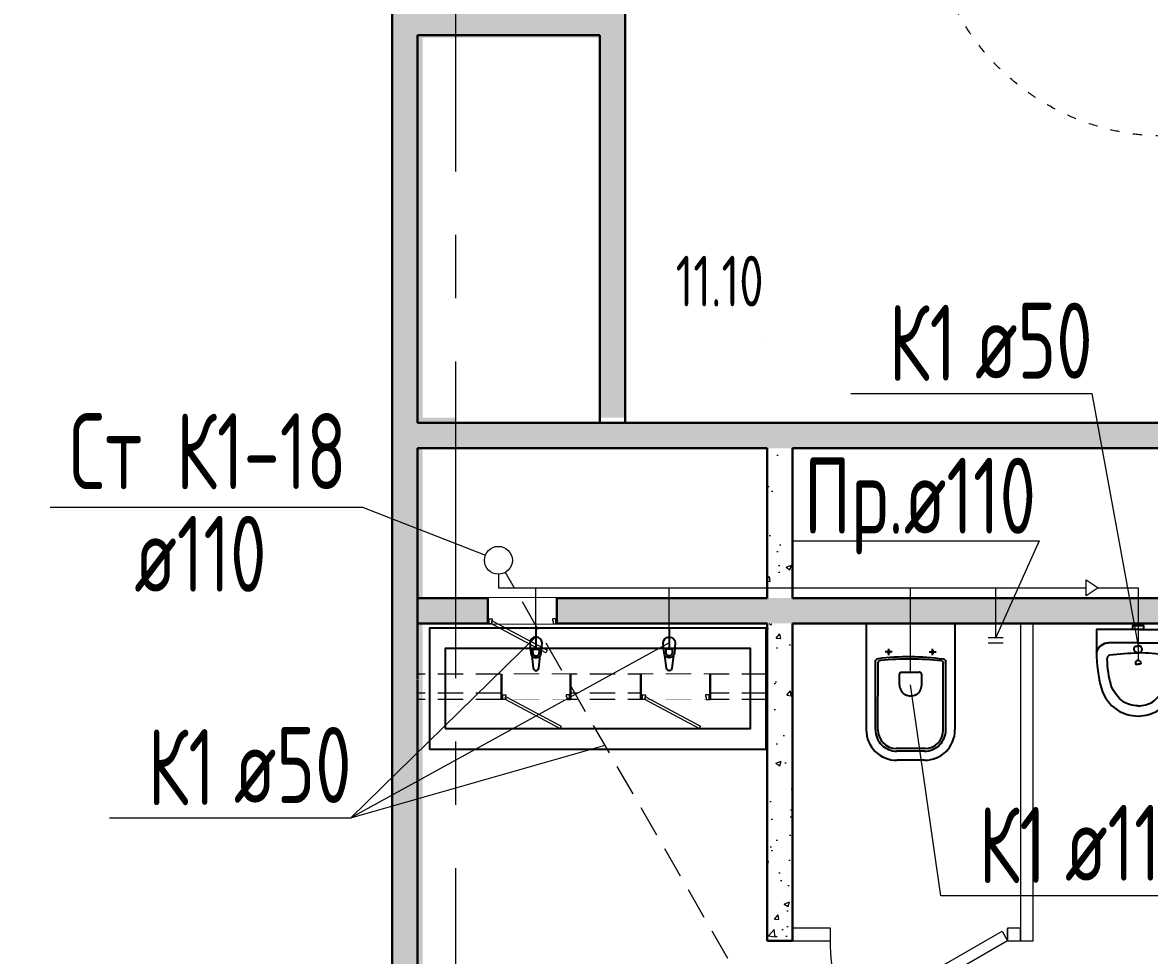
# Model space of a CAD drawing. Header units: millimetres. Extents: x -8689834 to 9420486, y -73560 to 166298.
# Drawn here: x -198944 to -194494, y 120018 to 123701 of the extents above; entities that cross this region are included whole.
import ezdxf
from ezdxf import colors
from ezdxf.entities.mleader import LeaderData, LeaderLine
from ezdxf.enums import TextEntityAlignment as Align
from ezdxf.math import Vec2, Vec3

# ---------------------------------------------------------------- set-up
doc = ezdxf.new("R2010")
doc.units = ezdxf.units.MM
doc.header["$MEASUREMENT"] = 0
for name, pattern in [('01_base$0$DASHED2', [0.375, 0.25, -0.125]), ('ACAD_ISO03W100', [30, 12, -18]), ('ADSK_Штриховая_ш2 п1', [3, 2, -1]), ('CENTER', [2, 1.25, -0.25, 0.25, -0.25])]:
    doc.linetypes.add(name, pattern=pattern)
doc.layers.get('0').update_dxf_attribs({"color": 250, "lineweight": 9})
for name, color, linetype, lineweight in [('АР_Двери', 175, 'Continuous', 18), ('АР_Номер помещения', 1, 'Continuous', 25), ('АР_Оси', 195, 'Continuous', 9), ('АР_Отметки', 250, 'Continuous', 15), ('АР_Перегородки газоблок', 165, 'Continuous', 30), ('АР_Перегородки газоблок_Штрих', 165, 'Continuous', 5), ('АР_Перегородки сантехнические', 216, 'Continuous', 9), ('АР_Помещения_площадь', 19, 'Continuous', 9), ('АР_тонкая линия', 250, 'Continuous', 0), ('ВК_канализация', 32, 'Continuous', 15), ('Задания на лючки', 32, 'Continuous', 15), ('Эвакуация', 7, 'Continuous', 9)]:
    doc.layers.add(name, color=color, linetype=linetype, lineweight=lineweight)
for name, color, linetype in [('АР_Кровля дорожки', 245, 'Continuous'), ('АР_новое окно', 155, 'Continuous'), ('ТХ_сантехника', 253, 'Continuous')]:
    doc.layers.add(name, color=color, linetype=linetype)
doc.styles.add('ISOCPEUR', font='isocpeur.ttf', dxfattribs={"width": 0.7})
doc.styles.get("Standard").update_dxf_attribs({"font": 'isocpeur.ttf', "width": 0.7})
pattern_1 = [(49.99999999999999, (0, 0), (215.178054780226, -18.82564049477853), [22.5, -247.5]), (355, (0, 0), (-41.6254000839, 225.6576401100035), [18, -198]), (100.45144446, (17.9315043, -1.5688032), (173.5526540181336, 206.8319972905888), [19.12205759999999, -210.3426336]), (46.18420000000001, (0, 60), (320.1723992014717, -49.65578423792296), [33.75, -371.25]), (96.63563549, (26.6810235, 55.86200789999999), (280.3985837022685, 292.2355802323651), [28.6831026, -315.5141279999999]), (351.1841639899999, (0, 60), (280.3985835164319, 292.2355800809971), [27, -297.0000003]), (21, (30, 45), (179.0721156355385, -120.7856671996016), [22.5, -247.5]), (326.0000000000001, (30, 45), (72.99459957647451, 217.5450135140559), [18, -198]), (71.45144474, (44.92267620000001, 34.9345278), (252.0667130189913, 96.75934584190615), [19.122057, -210.3426336]), (37.50000000000001, (0, 0), (3.647956595187201, 99.86815614939344), [0, -195.6, 0, -201, 0, -198.75]), (7.499999999999999, (0, 0), (78.92086123264458, 118.3235135647081), [0, -114.6, 0, -191.1, 0, -75.75]), (327.5, (-66.9, 0), (160.1467308517227, -6.766461520313927), [0, -75, 0, -234, 0, -310.5]), (317.5, (-96.9, 0), (174.9558508027159, 30.03149469969532), [0, -97.5, 0, -155.4, 0, -220.5])]

# ---------------------------------------------------------------- blocks, each defined once
blk = doc.blocks.new('*U377')
for points in [[(-55, -80), (-55, 0), (-115, 0), (-115, -40), (-100, -40), (-100, -80), (-55, -80)], [(0, 0), (0, -80), (-55, -80), (-55, 0), (0, 0)], [(-1130, -1.84741111297626e-13), (-1130, -80.00000000000018), (-1075, -80.00000000000018), (-1075, -1.84741111297626e-13), (-1130, -1.84741111297626e-13)], [(-1075, -80.00000000000018), (-1075, -1.84741111297626e-13), (-1015, -1.84741111297626e-13), (-1015, -40.00000000000018), (-1030, -40.00000000000018), (-1030, -80.00000000000018), (-1075, -80.00000000000018)]]:
    blk.add_lwpolyline(points)
blk.add_lwpolyline([(-100, -80), (-99.99999999999984, -1010), (-139.9999999999999, -1010), (-140, -80)], close=True)
at = {"linetype": 'ACAD_ISO03W100', "ltscale": 3}
blk.add_arc((-100, -80), 930.0000000000003, 180, 270, dxfattribs=at)
blk = doc.blocks.new('*U40')
at = {"layer": 'АР_Номер помещения', "color": 7}
blk.add_circle((-561.7643706096603, -1785.781361463347), 400, dxfattribs=at)
at = {"layer": 'АР_Помещения_площадь', "color": 7}
blk.add_line((-582.0692038684215, -4443.546756161373), (-582.0692038684215, -4443.546756161373), dxfattribs=at)
at = {"color": 7, "style": 'ISOCPEUR', "width": 0.7, "flags": 1}
blk.add_attdef('КАТЕГОРИЯ', (-499.1655280450395, -2092.186355050572), '', height=250, dxfattribs=at)
at = {"layer": 'АР_Номер помещения', "color": 7, "style": 'ISOCPEUR', "width": 0.7}
blk.add_attdef('НОМЕР_ПОМЕЩЕНИЯ', text='', height=300, dxfattribs=at).set_placement((-561.7643706125707, -1785.781361463347), align=Align.MIDDLE_CENTER)
at = {"layer": 'АР_Помещения_площадь', "color": 7, "lineweight": 30, "width": 0.7, "flags": 104}
blk.add_attdef('ИМЯ_ПОМЕЩЕНИЯ', text='', height=100, dxfattribs=at).set_placement((157.6277002443094, 1217.141369806137), align=Align.MIDDLE_CENTER)
at = {"layer": 'АР_Помещения_площадь', "color": 7, "style": 'ISOCPEUR', "width": 0.7}
blk.add_attdef('ПЛОЩАДЬ_ПОМЕЩЕНИЯ', text='', height=200, dxfattribs=at).set_placement((-577.1830458952359, -4197.041226194024), align=Align.MIDDLE_RIGHT)
blk = doc.blocks.new('Писуар')
for points in [[(0, 52.94028954673558), (116.4686370022828, 52.94028954673558, 0.3288676504273428), (164.1148975943215, 89.99849222938064, 0.06699893116058607), (144.5155793420272, 233.5217105695046, 0.1722094793049764), (82.36512113403296, 318.0519670632493, 0.1432854428549363), (0, 341.9776548054069, 0.1432854428549363), (-82.36512113403296, 318.0519670632493, 0.1722094793049764), (-144.5155793420272, 233.5217105695046, 0.06699893116058607), (-164.1148975943215, 89.99849222938064)], [(-58.2343185020145, 285.8775635522325, 0.1373961816874208), (-105.8805790944025, 222.3492160912137)], [(58.2343185020145, 285.8775635522325, -0.1373961816874208), (105.8805790944025, 222.3492160912137)], [(-164.1148975943215, 89.99849222938064, 0.3288676504273428), (-116.4686370022828, 52.94028954673558, 7.999999999949305)], [(0, 92.64737713869545, 0.4199956144459171), (-15.88208686397411, 76.76529027472134, 0.1514920714975723), (-10.58805790927727, 66.17723236532765), (0, 66.17723236532765)], [(0, 92.64737713869545, -0.4199956144459171), (15.88208686397411, 76.76529027472134, -0.1514920714975723), (10.58805790927727, 66.17723236532765), (0, 66.17723236532765)]]:
    blk.add_lwpolyline(points, format="xyb")
for points in [[(0, 0), (-164.1148975943215, 0), (-164.1148975943215, 89.99849222938064)], [(0, 0), (164.1148975943215, 0), (164.1148975943215, 89.99849222938064)], [(0, 52.94028954673558), (-116.4686370022828, 52.94028954673558)]]:
    blk.add_lwpolyline(points)
blk.add_lwpolyline([(-21.17611581820529, 0), (21.17611581925303, 0), (21.17611581925303, -15.88208686409052), (-21.17611581820529, -15.88208686409052)], close=True)
for centre, radius, start, end in [((0, 187.055689733359), 114.7039606834222, 90, 120.5102374068071), ((282.2716892509488, 110.1030908932153), 404.0561545671565, 163.8711539522828, 178.9692582618215), ((2.647014477988705, 912.0894989152439), 819.4463970433259, 262.0157644325797, 269.8149201434025)]:
    blk.add_arc(centre, radius, start, end)
at = {"extrusion": (0, 0, -1)}
for centre, radius, start, end in [((0, 187.055689733359), 114.7039606834222, 90, 120.5102374068071), ((282.2716892509488, 110.1030908932153), 404.0561545671565, 163.8711539522828, 178.9692582618215), ((2.647014477988705, 912.0894989152439), 819.4463970433259, 262.0157644325797, 269.8149201434025)]:
    blk.add_arc(centre, radius, start, end, dxfattribs=at)
for points in [[(-10.58805790869519, 132.350723866839), (-10.58805790869519, 137.6447528214194), (-5.29402895399835, 137.6447528214194), (5.820766091346741e-10, 137.6447528214194)], [(10.58805790985934, 132.350723866839), (10.58805790985934, 137.6447528214194), (5.294028955162503, 137.6447528214194), (5.820766091346741e-10, 137.6447528214194)], [(5.820766091346741e-10, 121.7626659574453), (-5.29402895399835, 121.7626659574453), (-10.58805790869519, 127.0566949121421), (-10.58805790869519, 132.350723866839)], [(5.820766091346741e-10, 121.7626659574453), (5.294028955162503, 121.7626659574453), (10.58805790985934, 127.0566949121421), (10.58805790985934, 132.350723866839)], [(164.1148975943215, 89.99849222938064), (158.8208686397411, 68.8223764107097), (137.6447528209537, 52.94028954673558), (116.4686370022828, 52.94028954673558)]]:
    blk.add_open_spline(points, degree=3)
for points, start_tangent, end_tangent in [([(-121.7190838767565, 117.3716032092052), (-111.1746080475859, 100.5865501387743)], (0.01403744405624366, -0.999901470228126), (0.9741290849035146, -0.2259923139070027)), ([(121.7190838767565, 117.3716032092052), (111.1746080475859, 100.5865501387743)], (-0.01403744405624366, -0.999901470228126), (-0.9741290849035146, -0.2259923139070027))]:
    blk.add_spline(points, degree=3, dxfattribs=dict(start_tangent=start_tangent, end_tangent=end_tangent))
blk = doc.blocks.new('смеситель короткий')
for p, q in [((41.95281027909368, 21.00000000011642), (0, 25)), ((24.91040886752307, 13.60000000009313), (39.78100593853742, 13.60000000009313)), ((24.91040886752307, -13.59999999997672), (24.91040886752307, 13.60000000009313)), ((104.4000000003725, 11.10000000009313), (51.46626196149737, 17.72976797923911)), ((0, -25), (41.95281027909368, -21)), ((39.78100593853742, -13.59999999997672), (24.91040886752307, -13.59999999997672)), ((51.46626196149737, -17.72976797923911), (104.4000000003725, -11.09999999997672))]:
    blk.add_line(p, q)
for centre, major_axis, ratio, start_param, end_param in [((0, 0), (-17.67766952966472, 17.67766952966472), 0.9999999999998838, -0.7853981633975065, 2.356194490192287), ((39.78100593853742, 0), (9.616652224137074, 9.616652224137077), 0.9999999999997804, 3.926990816987351, 7.068583470577144), ((40.05289184302092, 0), (-14.90989084578103, 14.90989084578102), 0.9999999999992423, -1.357360455577257, -0.8756248293274875), ((40.05289184302092, 0), (14.90989084570516, 14.90989084570517), 1, 4.498953109162998, 6.496621178401278), ((103.0097633138648, 8.731149137020111e-11), (7.910207267981215, 7.910207267981219), 0.9999999999993545, 4.051588559454646, 6.943985728119452), ((40.05289184302092, 0), (14.90989084573811, 14.90989084573811), 0.9999999999988525, 4.017217482909098, 4.498953109156932)]:
    blk.add_ellipse(centre, major_axis=major_axis, ratio=ratio, start_param=start_param, end_param=end_param)
blk = doc.blocks.new('раковина')
at = {"layer": 'ТХ_сантехника'}
for p, q in [((968010.4086821892, -23753.9982091662), (968100.0335356699, -23753.9982091662)), ((968010.4086821892, -24153.9982091662), (968100.0335356699, -24153.9982091662)), ((968010.4086821892, -24703.9982091662), (968100.0335356699, -24703.9982091662))]:
    blk.add_line(p, q, dxfattribs=at)
for points in [[(968510.4086821892, -25143.9982091662), (968510.4086821892, -23753.9982091662), (968010.4086821892, -23753.9982091662), (968010.4086821892, -25143.9982091662)], [(968425.4086821892, -25078.9982091662), (968425.4086821892, -23818.9982091662), (968095.4086821892, -23818.9982091662), (968095.4086821892, -25078.9982091662)]]:
    blk.add_lwpolyline(points, close=True, dxfattribs=at)
at = {"layer": 'ТХ_сантехника', "ltscale": 100, "xscale": -1, "rotation": 180}
blk.add_blockref('смеситель короткий', (968072.0995176868, -24153.9982091662), dxfattribs=at)
at = {"layer": 'ТХ_сантехника'}
blk.add_blockref('смеситель короткий', (968072.0995176868, -24703.9982091662), dxfattribs=at)
blk = doc.blocks.new('*U10')
for p, q in [((0, 0), (0, 49.99999999999997)), ((700, -3.774758283725532e-15), (700, 49.99999999999996))]:
    blk.add_line(p, q)
blk.add_lwpolyline([(0, 1.4210854715202e-14), (606.2177826491072, -349.9999999999998), (628.092782649107, -312.1113885844306), (21.875, 37.88861141556917)], close=True)
blk.add_arc((0, 0), 699.9999999999998, 330.0000000000085, 7.016709298534877e-15)
blk = doc.blocks.new('унитаз поликлиники')
for p, q in [((0, 175.0000000000002), (0, -175.0000000000002)), ((0, 175), (420, 175)), ((420, 138.7140846226539), (149.5783947814593, 138.7140846226539)), ((112.3925950961525, 73.10633269583923), (112.3925950961525, 100.1998648888257)), ((420, 129), (156.7708916987863, 128.6947987100866)), ((125.6120020395715, 86.65309879256529), (99.54435587919897, 86.65309879256529)), ((493.9712139845033, 57.06385601698344), (493.9712139845033, -57.06385601697843)), ((503.999999999694, 55.00022672359819), (504, -54.99999999976626)), ((540, 55), (540, -55)), ((191.9062512759224, -33.70112225765479), (191.9062512759224, 33.70086718935636)), ((242.4404502270149, 43.73651019929093), (201.8725803082448, 43.73651019929093)), ((242.4404502270149, -43.73676526706549), (201.8725803082448, -43.73676526706549)), ((125.5166089892259, -86.5183978031564), (99.44897864899713, -86.48967862475547)), ((112.3121347758092, -72.95707587784273), (112.282285361212, -100.0505916278053)), ((420, -129), (155.1814843298739, -128.6950537779776)), ((0, -175), (420, -175)), ((420, -139), (147.8638372268865, -138.7268586217251))]:
    blk.add_line(p, q)
for centre, radius, start, end in [((420, 55), 120, 0, 90), ((420.4860874894543, 55.20134403063184), 83.51415522076329, 359.861865640253, 90.33348740461295), ((420, 55), 74, 0, 90), ((242.4404502270149, -0.0001275341201107949), 43.73663773336648, 270, 90), ((420, -55), 120, 270, 0), ((420, -55), 84, 270, 0), ((420.0000000000005, -55.00000000000023), 73.99999999999977, 270, 358.4018165566912)]:
    blk.add_arc(centre, radius, start, end)
at = {"extrusion": (0, 0, -1)}
for centre, major_axis, ratio, start_param, end_param in [((149.5158196882217, 127.3348454206425), (-5.639474792591372, -10.54905920003566), 0.8213730805515044, 1.269211342410273, 2.570669150556824), ((1158.06257319661, -0.0001275341201107949), (-731.0106498963555, -726.449596775183), 0.9937751111245587, 0.6598491803284507, 0.910919136193018), ((984.1422315649793, -0.0001275341201107949), (-23.40018430090171, -941.4133244262395), 0.8972800535149483, 1.42225774313891, 1.677846830341707), ((154.4364780247083, 119.7958318011661), (-5.610534641830925, -7.716306582968154), 0.7980925127033731, 1.232924341648666, 2.686722882739946), ((201.9351554014825, -33.4519114207651), (4.122340877798591, -9.490584745542167), 0.9647969637839732, 0.4292600198093375, 1.943413251271767), ((147.9264123201242, -127.4729975277733), (5.417041441869642, -10.44430136326478), 0.8364427514803542, 0.5611398427268642, 1.877576555759112), ((155.244059423228, -117.4864474327478), (5.303740529548787, -10.40618587121702), 0.8429843284803838, 0.5499024529424461, 1.881899719380306)]:
    blk.add_ellipse(centre, major_axis=major_axis, ratio=ratio, start_param=start_param, end_param=end_param, dxfattribs=at)
at = {"extrusion": (0, 0, -0.9999999999999998)}
blk.add_ellipse((112.3925950961525, 86.7676048639405), major_axis=(3.546847614444126, 3.546847614444128), ratio=0.9999999999995854, start_param=5.504024733397926, end_param=11.78721004057751, dxfattribs=at)
for centre, major_axis, ratio, start_param, end_param in [((201.9351554014825, 33.45165635299054), (4.122340877798588, 9.490584745542174), 0.9647969637839732, 0.4292600198093375, 1.943413251271767), ((112.2970839152217, -86.61833975484478), (3.542937838331404, -3.550753085458856), 0.9999999999995854, 5.504024733397926, 11.78721004057751)]:
    blk.add_ellipse(centre, major_axis=major_axis, ratio=ratio, start_param=start_param, end_param=end_param)
blk = doc.blocks.new('_DotSmall')
at = {"color": 0, "linetype": 'ByBlock', "const_width": 0.5}
blk.add_lwpolyline([(-0.0625, 0, 1), (0.0625, 0, 1)], format="xyb", close=True, dxfattribs=at)
blk = doc.blocks.new('*U1569')
at = {"color": 7}
blk.add_wipeout([(-565.0000000000091, 59.95859344216501), (444.9028247361907, 59.95859344216501), (444.90282473619055, -310.15681698225694), (-565.0000000000094, -310.15681698225694)], dxfattribs=at)
for p, q in [((-530.0000000000093, 60.00000000096298), (-565.0000000000093, 60.00000000096299)), ((-550.0000000000093, 60.00000000096308), (-550.0000000000093, -9.999999999034593)), ((-550.0000000000093, -9.999999999034593), (-550.0000000000093, 60.00000000096308)), ((-510.0000000000093, 60.00000000096298), (-530.0000000000093, 60.00000000096298)), ((-510.0000000000093, 20.00000000096298), (-510.0000000000093, 60.00000000096298)), ((-500.0000000000093, 20.00000000096298), (-510.0000000000093, 20.00000000096298)), ((-500.0000000000093, -9.999999999034692), (-500.0000000000093, 20.00000000096298)), ((379.9028247361909, -9.999999999034632), (379.9028247361909, 20.00000000096304)), ((379.9028247361909, 20.00000000096304), (389.902824736191, 20.00000000096304)), ((389.902824736191, 20.00000000096304), (389.902824736191, 60.00000000096303)), ((389.902824736191, 60.00000000096303), (409.902824736191, 60.00000000096303)), ((409.902824736191, 60.00000000096303), (444.902824736191, 60.00000000096304)), ((429.902824736191, 60.00000000096313), (429.902824736191, -9.999999999034545)), ((429.902824736191, -9.999999999034545), (429.902824736191, 60.00000000096313)), ((-565.0000000000093, -9.999999999034683), (-530.0000000000093, -9.999999999034687)), ((-530.0000000000093, -9.999999999034687), (-500.0000000000093, -9.999999999034692)), ((409.902824736191, -9.999999999034635), (379.9028247361909, -9.999999999034632)), ((444.902824736191, -9.999999999034639), (409.902824736191, -9.999999999034635))]:
    blk.add_line(p, q)
at = {"lineweight": 30}
for p, q in [((-565.0000000000093, 59.95859344216533), (-565.0000000000093, -310.1568169822568)), ((444.902824736191, 59.95859344216537), (444.902824736191, -310.1568169822568))]:
    blk.add_line(p, q, dxfattribs=at)
blk.add_lwpolyline([(388.8226024798294, 60.24635655710596), (370.0190755727128, 24.94157818571139), (-424.338437783679, 448.0209335958394), (-405.5349108765625, 483.3257119672342)], close=True)
blk = doc.blocks.new('*U1570')
at = {"color": 7}
blk.add_wipeout([(-565.0000000000091, 59.95859344216501), (444.9028247361907, 59.95859344216501), (444.90282473619055, -310.11822697189973), (-565.0000000000094, -310.11822697189973)], dxfattribs=at)
for p, q in [((-530.0000000000093, 60.00000000096298), (-565.0000000000093, 60.00000000096299)), ((-550.0000000000093, 60.00000000096308), (-550.0000000000093, -9.999999999034593)), ((-550.0000000000093, -9.999999999034593), (-550.0000000000093, 60.00000000096308)), ((-510.0000000000093, 60.00000000096298), (-530.0000000000093, 60.00000000096298)), ((-510.0000000000093, 20.00000000096298), (-510.0000000000093, 60.00000000096298)), ((-500.0000000000093, 20.00000000096298), (-510.0000000000093, 20.00000000096298)), ((-500.0000000000093, -9.999999999034692), (-500.0000000000093, 20.00000000096298)), ((379.9028247361909, -9.999999999034632), (379.9028247361909, 20.00000000096304)), ((379.9028247361909, 20.00000000096304), (389.902824736191, 20.00000000096304)), ((389.902824736191, 20.00000000096304), (389.902824736191, 60.00000000096303)), ((389.902824736191, 60.00000000096303), (409.902824736191, 60.00000000096303)), ((409.902824736191, 60.00000000096303), (444.902824736191, 60.00000000096304)), ((429.902824736191, 60.00000000096313), (429.902824736191, -9.999999999034545)), ((429.902824736191, -9.999999999034545), (429.902824736191, 60.00000000096313)), ((-565.0000000000093, -9.999999999034683), (-530.0000000000093, -9.999999999034687)), ((-530.0000000000093, -9.999999999034687), (-500.0000000000093, -9.999999999034692)), ((409.902824736191, -9.999999999034635), (379.9028247361909, -9.999999999034632)), ((444.902824736191, -9.999999999034639), (409.902824736191, -9.999999999034635))]:
    blk.add_line(p, q)
at = {"lineweight": 30}
for p, q in [((-565.0000000000093, 59.95859344216533), (-565.0000000000093, -310.1182269718997)), ((444.902824736191, 59.95859344216537), (444.902824736191, -310.1182269718997))]:
    blk.add_line(p, q, dxfattribs=at)
blk.add_lwpolyline([(388.8226024798294, 60.24635655710596), (370.0190755727128, 24.94157818571139), (-424.338437783679, 448.0209335958394), (-405.5349108765625, 483.3257119672342)], close=True)
blk = doc.blocks.new('*U1571')
at = {"color": 7}
blk.add_wipeout([(-565.0000000000091, 59.95859344216501), (444.9028247361907, 59.95859344216501), (444.90282473619055, -313.72085393468024), (-565.0000000000094, -313.72085393468046)], dxfattribs=at)
for p, q in [((-530.0000000000093, 60.00000000096298), (-565.0000000000093, 60.00000000096299)), ((-550.0000000000093, 60.00000000096308), (-550.0000000000093, -9.999999999034593)), ((-550.0000000000093, -9.999999999034593), (-550.0000000000093, 60.00000000096308)), ((-510.0000000000093, 60.00000000096298), (-530.0000000000093, 60.00000000096298)), ((-510.0000000000093, 20.00000000096298), (-510.0000000000093, 60.00000000096298)), ((-500.0000000000093, 20.00000000096298), (-510.0000000000093, 20.00000000096298)), ((-500.0000000000093, -9.999999999034692), (-500.0000000000093, 20.00000000096298)), ((379.9028247361909, -9.999999999034632), (379.9028247361909, 20.00000000096304)), ((379.9028247361909, 20.00000000096304), (389.902824736191, 20.00000000096304)), ((389.902824736191, 20.00000000096304), (389.902824736191, 60.00000000096303)), ((389.902824736191, 60.00000000096303), (409.902824736191, 60.00000000096303)), ((409.902824736191, 60.00000000096303), (444.902824736191, 60.00000000096304)), ((429.902824736191, 60.00000000096313), (429.902824736191, -9.999999999034545)), ((429.902824736191, -9.999999999034545), (429.902824736191, 60.00000000096313)), ((-565.0000000000093, -9.999999999034683), (-530.0000000000093, -9.999999999034687)), ((-530.0000000000093, -9.999999999034687), (-500.0000000000093, -9.999999999034692)), ((409.902824736191, -9.999999999034635), (379.9028247361909, -9.999999999034632)), ((444.902824736191, -9.999999999034639), (409.902824736191, -9.999999999034635))]:
    blk.add_line(p, q)
at = {"lineweight": 30}
for p, q in [((-565.0000000000093, 59.95859344216533), (-565.0000000000093, -313.7208539346802)), ((444.902824736191, 59.95859344216537), (444.902824736191, -313.7208539346802))]:
    blk.add_line(p, q, dxfattribs=at)
blk.add_lwpolyline([(388.8226024798294, 60.24635655710596), (370.0190755727128, 24.94157818571139), (-424.338437783679, 448.0209335958394), (-405.5349108765625, 483.3257119672342)], close=True)
blk = doc.blocks.new('Подложка')
at = {"layer": 'АР_Перегородки газоблок_Штрих', "ltscale": 100}
h = blk.add_hatch(dxfattribs=at)
h.set_pattern_fill('AR-CONC', scale=30)
h.set_pattern_definition(pattern_1)
edge = h.paths.add_edge_path()
edge.add_line((-197233.9151109831, 124528.397099864), (-197383.9151109829, 124528.397099864))
edge.add_line((-197383.9151109829, 124528.397099864), (-197383.9151109829, 124600.6824583526))
edge.add_line((-197383.9151109829, 124600.6824583526), (-197483.9151109828, 124600.6824583526))
edge.add_line((-197483.9151109828, 124600.6824583526), (-197483.9151109829, 121099.140863475))
edge.add_arc((-197538.8089604042, 121433.3276700606), 338.6652571495718, 279.3281592215841, 301.0924837210928)
edge.add_line((-197363.9151109828, 121143.316811928), (-197363.9151109829, 122020.3170660118))
edge.add_line((-197363.9151109829, 122020.3170660118), (-197363.9151109829, 122020.3174086252))
edge.add_line((-197363.9151109829, 122020.3174086252), (-197233.9151109831, 122020.3173552842))
edge.add_line((-197233.9151109831, 122020.3173552842), (-197233.9151109831, 122140.3170660118))
edge.add_line((-197233.9151109831, 122140.3170660118), (-197364.1489062715, 122140.3170660118))
edge.add_line((-197364.1489062715, 122140.3170660118), (-197364.1151109829, 122140.7057118303))
edge.add_line((-197364.1151109829, 122140.7057118303), (-197364.1151109829, 123640.7057118304))
edge.add_line((-197364.1151109829, 123640.7057118304), (-197233.9151109831, 123640.7057118304))
edge.add_line((-197233.9151109831, 123640.7057118304), (-197233.9151109831, 123750.7057118303))
edge.add_line((-197233.9151109831, 123750.7057118303), (-197383.9151109829, 123750.7057118303))
edge.add_line((-197383.9151109829, 123750.7057118303), (-197383.9151109829, 124428.397099864))
edge.add_line((-197383.9151109829, 124428.397099864), (-197233.9151109831, 124428.397099864))
edge.add_line((-197233.9151109831, 124428.397099864), (-197233.9151109831, 124528.397099864))
h.paths.add_polyline_path([(-196563.9077933564, 124600.6824583526), (-196663.9077933568, 124600.6824583526), (-196663.9076542278, 124528.397099864), (-197233.9151109831, 124528.397099864), (-197233.9151109831, 124428.397099864), (-196663.9073349132, 124428.397099864), (-196663.9055582165, 123750.7057118303), (-197233.9151109831, 123750.7057118303), (-197233.9151109831, 123640.7057118304), (-196764.1151109829, 123640.7057118304), (-196663.9052389019, 123640.7057118303), (-196663.9012464369, 122140.3177058237), (-196563.9012464373, 122140.3179719192)])
h.paths.add_polyline_path([(-196563.9151109826, 127350.6824583525), (-196663.9151109829, 127350.6824583525), (-196663.9077933568, 124600.6824583526), (-196563.9077933564, 124600.6824583526)])
h.paths.add_polyline_path([(-197383.915110983, 127350.6824583525), (-197483.9151109828, 127350.6824583525), (-197483.9151109828, 124600.6824583526), (-197383.9151109829, 124600.6824583526)])
h = blk.add_hatch(dxfattribs=at)
h.set_pattern_fill('AR-CONC', scale=30)
h.set_pattern_definition(pattern_1)
h.paths.add_polyline_path([(-190393.9237537337, 123152.3887809765), (-190513.9237090724, 123152.3871990746), (-190513.909971974, 122120.3170660118), (-197362.4473793036, 122120.3170660118), (-197362.4473793036, 122020.3137697774), (-190513.9083899917, 122020.3109104098), (-190513.9007866661, 121428.4839001444), (-197383.9150784133, 121428.4839001442), (-197383.9151435524, 121328.495369308), (-190513.8992702804, 121328.5069742351), (-190513.8991925884, 121322.6134058199), (-190513.8977952643, 121322.6134058199), (-190513.8977952643, 120884.3032050406), (-190513.8607231591, 118520.6593772406), (-190613.1786350766, 118520.6559817169), (-190613.1765908063, 118400.6559817344), (-188433.9151109827, 118400.6824583525), (-188433.917155253, 118520.6824583351), (-190393.862255816, 118520.6609590893)])
edge = h.paths.add_edge_path()
edge.add_line((-197363.9151109828, 121105.7429913883), (-197363.9151109828, 121143.3168119281))
edge.add_arc((-197538.8089604042, 121433.3276700606), 338.6652571495604, 279.3281592215792, 301.0924837210941, ccw=False)
edge.add_line((-197483.9151109829, 121099.140863475), (-197483.9151109829, 118520.6640052367))
edge.add_line((-197483.9151109829, 118520.6640052367), (-197633.8824654617, 118520.6515843898))
edge.add_line((-197633.8824654617, 118520.6515843898), (-197633.8725572111, 118400.6499500117))
edge.add_line((-197633.8725572111, 118400.6499500117), (-197264.9514221446, 118400.6498717905))
edge.add_line((-197264.9514221446, 118400.6498717905), (-197264.9617230687, 118520.6451104181))
edge.add_line((-197264.9617230687, 118520.6451104181), (-197363.9151109828, 118520.6738749546))
edge.add_line((-197363.9151109828, 118520.6738749546), (-197363.9151109828, 121105.7429913883))
h.paths.add_polyline_path([(-187933.9151109828, 123270.6824583525), (-187993.9151109828, 123270.8154791156), (-188033.9135905866, 123270.8154791155), (-188033.9151109828, 121714.3203533522), (-188033.9151109837, 118400.6824583525), (-187933.9151109823, 118400.6824583525), (-187933.9151109835, 121948.4739019158)])
h = blk.add_hatch(dxfattribs=at)
h.set_pattern_fill('AR-CONC', scale=30)
h.set_pattern_definition(pattern_1)
h.paths.add_polyline_path([(-195903.9197947496, 122020.3170660118), (-196003.9197947496, 122020.3170660118), (-196003.9197947496, 121448.4774984429), (-195903.9197947496, 121448.4774984429)])
h = blk.add_hatch(dxfattribs=at)
h.set_pattern_fill('AR-CONC', scale=30)
h.set_pattern_definition(pattern_1)
h.paths.add_polyline_path([(-195903.9209616664, 121328.512241069), (-196003.9199210385, 121328.4810429949), (-196003.9199210385, 120076.1582556841), (-196003.9197803486, 120076.1463075668), (-196003.9211039341, 121028.2132234035), (-196007.7870239425, 121028.2132183372), (-196007.7870239425, 120832.1696072548), (-196003.9199210385, 120076.1738116225), (-196003.9199210385, 121028.213223405), (-196003.9211039341, 121028.2132234035), (-196003.9197803486, 120076.1463075668), (-195903.9209616664, 120076.1463075668)])
at = {"layer": 'АР_Оси', "color": 7, "linetype": 'CENTER', "ltscale": 1000}
blk.add_line((-197233.9151109831, 134363.1513644527), (-197233.9151109831, 78630.80280076223), dxfattribs=at)
at = {"layer": 'АР_Перегородки газоблок', "color": 7, "ltscale": 100}
blk.add_line((-196003.9199210385, 122020.3170660118), (-197383.9151109829, 122020.3170660118), dxfattribs=at)
for points in [[(-197483.9151109829, 118520.6639668389), (-197483.9151109828, 127350.6824583525)], [(-196563.9012464374, 122120.3180118335), (-196563.9151109833, 127350.682724448)], [(-197383.9151109829, 123650.7057118303), (-197383.9151109829, 122120.3170660118)], [(-196663.9052389019, 123650.7057118303), (-197383.9151109829, 123650.7057118303)], [(-196663.901246437, 122120.3177457381), (-196663.9052389019, 123650.7057118303)], [(-197383.9151109829, 122120.3170660118), (-190513.909971974, 122120.3170660118), (-190513.9237090724, 123152.3871990746)], [(-197383.9151109829, 122120.3170660118), (-197024.3457267503, 122120.3170660118)], [(-196904.3457267503, 122120.3170660118), (-194433.9151110004, 122120.3236397164)], [(-196003.9197947496, 122020.3168505981), (-197383.9151109829, 122020.3174086252), (-197383.9151109828, 121428.4816211333), (-196003.9197947496, 121428.4774984429)], [(-197383.9151109828, 121108.7880073821), (-197383.9151109829, 122020.3170660118)], [(-196003.9197947496, 121428.4774984429), (-196003.9197947496, 122020.3168505981)], [(-192183.9276224286, 122020.3170660118), (-195903.9197947496, 122020.315474541)], [(-195903.9197947496, 122020.315474541), (-195903.9197947496, 121428.4774984429)], [(-195903.9197947496, 121428.4774984429), (-192912.4936630953, 121428.4872440414)], [(-196003.9215213734, 121328.4810429926), (-197383.9151109828, 121328.4790899143)], [(-196003.9197803486, 120076.1463075668), (-196003.9215213734, 121328.4810429926)], [(-196003.9199210385, 121328.512241069), (-196003.9199210385, 120076.1582556841)], [(-192183.9276224286, 121328.512241069), (-195903.9209616664, 121328.512241069)], [(-195903.9209616664, 121328.477498438), (-195903.9209616664, 120076.1463075668)], [(-197383.9151109828, 121105.7429913883), (-197383.9151109828, 118520.6738749546)], [(-195903.9197803486, 120076.1463075668), (-196003.9197803486, 120076.1463075668)]]:
    blk.add_lwpolyline(points, dxfattribs=at)
at = {"layer": 'АР_Перегородки сантехнические', "color": 7, "lineweight": 0}
for points in [[(-194953.9395008719, 121328.4741801213), (-195003.9395008673, 121328.4734965248), (-195003.9202779002, 120076.1258905516), (-194953.9202779048, 120076.126574148)], [(-195903.9201221468, 120126.1140459802), (-195903.9194385504, 120076.1140459849), (-195754.3941505262, 120076.1268109891), (-195754.3948341227, 120126.1268109844)], [(-195054.3948341226, 120126.1243064051), (-195054.3941505263, 120076.1243064097), (-195003.920278053, 120076.1370714139), (-195003.9209616495, 120126.1370714093)]]:
    blk.add_lwpolyline(points, close=True, dxfattribs=at)
at = {"layer": 'АР_тонкая линия', "color": 7, "linetype": 'ADSK_Штриховая_ш2 п1', "ltscale": 50}
for points in [[(-196003.9212429565, 121128.2132233939), (-197383.9176896284, 121128.2114411343)], [(-196003.9214433019, 121028.213223403), (-197383.918934027, 121028.211441142)], [(-196003.9214780575, 121053.2132234007), (-197383.9186294148, 121053.2114411401)]]:
    blk.add_lwpolyline(points, dxfattribs=at)
at = {"layer": 'Эвакуация', "color": 7, "lineweight": 18}
for p, q in [((-196765.715110983, 123650.3057118304), (-196764.1151109829, 123650.7057118304)), ((-197384.1151109829, 122120.7057118303), (-197383.9151109829, 122123.0057118304))]:
    blk.add_line(p, q, dxfattribs=at)
at = {"layer": 'АР_Двери', "color": 7, "xscale": -1, "rotation": 270}
blk.add_blockref('*U377', (-194353.9151109829, 124282.388780916), dxfattribs=at)
at = {"layer": 'АР_Двери', "color": 7, "lineweight": 30, "xscale": -1}
blk.add_blockref('*U10', (-195054.3944923244, 120076.1260669514), dxfattribs=at)
at = {"layer": 'АР_новое окно', "color": 7}
ref = blk.add_blockref('*U40', (-195440.9307961316, 126877.0467561614), dxfattribs=at)
ref.add_attrib('НОМЕР_ПОМЕЩЕНИЯ', '155', dxfattribs={"layer": 'АР_Номер помещения', "color": 7, "height": 300, "style": 'ISOCPEUR', "width": 0.7}).set_placement((-196002.6951667442, 125091.265394698), align=Align.MIDDLE_CENTER)
ref.add_attrib('ПЛОЩАДЬ_ПОМЕЩЕНИЯ', '11.10', dxfattribs={"layer": 'АР_Помещения_площадь', "color": 7, "height": 200, "style": 'ISOCPEUR', "width": 0.7}).set_placement((-196018.1138420267, 122680.0055299674), align=Align.MIDDLE_RIGHT)
at = {"layer": 'ТХ_сантехника', "color": 7, "xscale": 0.9566550043806278, "yscale": 0.9566550043806278, "zscale": 0.9566550043806278, "rotation": 270}
blk.add_blockref('раковина', (-173283.405763095, 1047362.498867798), dxfattribs=at)
at = {"layer": 'ТХ_сантехника', "color": 7, "rotation": 270.0015666875582}
blk.add_blockref('унитаз поликлиники', (-195437.4438580491, 121328.5016887818), dxfattribs=at)
at = {"layer": 'ТХ_сантехника', "color": 7, "ltscale": 100, "rotation": 180.0015666875582}
blk.add_blockref('Писуар', (-194539.4315143857, 121305.1833598266), dxfattribs=at)
at = {"layer": 'АР_Отметки', "color": 7}
ml = blk.add_multileader_mtext('Standard', dxfattribs=at)
ml.set_content('-0,180', color=7, style='ISOCPEUR')
ml.set_leader_properties(color=256, linetype='Continuous', lineweight=-1)
ml.set_arrow_properties(name='DOTSMALL')
ml.build(insert=Vec2(0, 0))
ml.multileader.update_dxf_attribs({"has_text_frame": 1, "text_left_attachment_type": 4, "text_right_attachment_type": 4, "dogleg_length": 100, "arrow_head_size": 180})
ctx = ml.context
ctx.base_point, ctx.char_height, ctx.arrow_head_size, ctx.landing_gap_size, ctx.plane_origin = Vec3(-195902.0642932919, 128915.241882303), 250, 180, 50, Vec3(-198063.2766633604, 127966.4929527332)
ctx.left_attachment, ctx.right_attachment = 4, 4
notes = []
notes.append((ctx, [(0, (0, 0, 0), (0, 0), (1, 0), 1, [])]))
ctx.mtext.insert, ctx.mtext.width, ctx.mtext.line_spacing_style, ctx.mtext.flow_direction = Vec3(-195852.0642932919, 129248.5752156363), 852.6970314602484, 2, 5
ml = blk.add_multileader_mtext('Standard', dxfattribs=at)
ml.set_content('-0,180', color=7, style='ISOCPEUR')
ml.set_leader_properties(color=256, linetype='Continuous', lineweight=-1)
ml.set_arrow_properties(name='DOTSMALL')
ml.build(insert=Vec2(0, 0))
ml.multileader.update_dxf_attribs({"has_text_frame": 1, "text_left_attachment_type": 4, "text_right_attachment_type": 4, "dogleg_length": 100, "arrow_head_size": 180})
ctx = ml.context
ctx.base_point, ctx.char_height, ctx.arrow_head_size, ctx.landing_gap_size, ctx.plane_origin = Vec3(-204920.7289735465, 122356.4684258734), 250, 180, 50, Vec3(-207081.9413436151, 121407.7194963036)
ctx.left_attachment, ctx.right_attachment = 4, 4
notes.append((ctx, [(0, (0, 0, 0), (0, 0), (1, 0), 1, [])]))
ctx.mtext.insert, ctx.mtext.width, ctx.mtext.line_spacing_style, ctx.mtext.flow_direction = Vec3(-204870.7289735465, 122689.8017592067), 852.6970314602484, 2, 5
ml = blk.add_multileader_mtext('Standard', dxfattribs=at)
ml.set_content('{\\W0.8;-2,730}', color=7, style='ISOCPEUR')
ml.set_leader_properties(color=256, linetype='Continuous', lineweight=-1)
ml.set_arrow_properties(name='DOTSMALL')
ml.build(insert=Vec2(0, 0))
ml.multileader.update_dxf_attribs({"has_text_frame": 1, "text_left_attachment_type": 4, "text_right_attachment_type": 4, "dogleg_length": 100, "arrow_head_size": 180})
ctx = ml.context
ctx.base_point, ctx.char_height, ctx.arrow_head_size, ctx.landing_gap_size, ctx.plane_origin = Vec3(-314791.3210058988, 121809.0184862664, 2.299351988461806e-08), 250, 180, 50, Vec3(-319449.8299409288, 117956.7109726352, 2.299351988461806e-08)
ctx.left_attachment, ctx.right_attachment = 4, 4
notes.append((ctx, [(0, (0, 0, 0), (0, 0), (1, 0), 1, [])]))
ctx.mtext.insert, ctx.mtext.width, ctx.mtext.defined_height, ctx.mtext.line_spacing_style, ctx.mtext.flow_direction = Vec3(-314741.3210058988, 122142.3518195997, 2.299351988461806e-08), 769.9889591111103, 343.8884462512117, 2, 5
ml = blk.add_multileader_mtext('Standard', dxfattribs=at)
ml.set_content('{\\W0.8;-2,430}', color=7, style='ISOCPEUR')
ml.set_leader_properties(color=256, linetype='Continuous', lineweight=-1)
ml.set_arrow_properties(name='DOTSMALL')
ml.build(insert=Vec2(0, 0))
ml.multileader.update_dxf_attribs({"has_text_frame": 1, "text_left_attachment_type": 4, "text_right_attachment_type": 4, "dogleg_length": 100, "arrow_head_size": 180})
ctx = ml.context
ctx.base_point, ctx.char_height, ctx.arrow_head_size, ctx.landing_gap_size, ctx.plane_origin = Vec3(-301002.2465167325, 120038.5846084391), 250, 180, 50, Vec3(-299949.5531320914, 118383.4112137306)
ctx.left_attachment, ctx.right_attachment = 4, 4
notes.append((ctx, [(0, (0, 0, 0), (0, 0), (1, 0), 1, [])]))
ctx.mtext.insert, ctx.mtext.width, ctx.mtext.line_spacing_style, ctx.mtext.flow_direction = Vec3(-300952.2465167325, 120371.9179417724), 852.6970314602484, 2, 5
for ctx, leaders in notes:
    for number, flags, end, landing, length, lines in leaders:
        leader = LeaderData()
        leader.index, (leader.has_last_leader_line, leader.has_dogleg_vector, leader.attachment_direction) = number, flags
        leader.last_leader_point, leader.dogleg_vector, leader.dogleg_length = Vec3(end), Vec3(landing), length
        for number, points, colour, breaks in lines:
            line = LeaderLine()
            line.index, line.vertices, line.color, line.breaks = number, Vec3.list(points), colors.encode_raw_color(colour), breaks
            leader.lines.append(line)
        ctx.leaders.append(leader)
at = {"layer": 'Задания на лючки', "color": 7, "xscale": 0.2701273999331003, "yscale": 0.2701273999331003, "zscale": 0.2701273999331003, "rotation": 180.0022807060942}
for name, p in [('*U1571', (-196986.8760018471, 121343.7409794086)), ('*U1569', (-196932.4103633446, 121044.4242768663)), ('*U1570', (-196381.880246808, 121044.4354225858))]:
    blk.add_blockref(name, p, dxfattribs=at)

msp = doc.modelspace()

# ---------------------------------------------------------------- block references
at = {"layer": 'АР_Кровля дорожки', "color": 7}
msp.add_blockref('Подложка', (0, 0), dxfattribs=at)

# ---------------------------------------------------------------- next in the draw order: linework, layer by layer
at = {"layer": 'ВК_канализация', "color": 18, "lineweight": 13, "ltscale": 500, "true_color": 0x000000}
for points in [[(-195673.9268634785, 122236.3604120578), (-194721.3879361352, 122236.3604120578), (-194539.1647482996, 121239.0061347309)], [(-198835.3131358488, 121787.1942669717), (-197601.335403298, 121787.1942669717), (-197116.2373256165, 121597.8637807363)], [(-194744.586657058, 121437.9834379274), (-194744.586657058, 121500.9972601421), (-194697.2333964228, 121469.4903490348), (-194744.586657058, 121437.9834379274)], [(-198599.9690729678, 120561.363735184), (-197647.4301456245, 120561.363735184), (-196916.6092781041, 121275.3966380514)], [(-196390.4490256947, 121251.4802629419), (-197647.4301456245, 120561.363735184), (-196644.0356149588, 120847.6950111771)], [(-194366.0940622593, 120253.9525926501), (-195318.6329896026, 120253.9525926501), (-195437.4373563264, 121086.0612386419)]]:
    msp.add_lwpolyline(points, dxfattribs=at)
at = {"layer": 'ВК_канализация', "color": 7, "lineweight": 13, "ltscale": 500}
msp.add_lwpolyline([(-195907.8881540619, 121654.5152777074), (-194929.6338361928, 121654.5152777074), (-195101.5638814126, 121272.9949380045)], dxfattribs=at)
at = {"layer": 'ВК_канализация', "color": 244, "lineweight": 13, "ltscale": 500, "true_color": 0x991b1e}
for points in [[(-197065.0014121868, 121523.6785503081), (-197065.0014121868, 121469.4903490348)], [(-197065.0014121868, 121469.4903490348), (-194744.586657058, 121469.4903490348)], [(-196916.6092781041, 121253.7605750307), (-196916.6092781041, 121469.4903490348)], [(-196390.4490256947, 121253.7605750307), (-196390.4490256947, 121469.4903490348)], [(-195437.4387381263, 121136.5954375741), (-195437.4387381263, 121469.4903490348)], [(-195101.5638814126, 121272.9949380045), (-195101.5638814126, 121469.4903490348)], [(-194697.2333964228, 121469.4903490348), (-194539.1647482996, 121469.4903490348), (-194539.1647482996, 121183.4163548558)], [(-195130.6998566245, 121272.9949380045), (-195101.5638814126, 121272.9949380045)], [(-195130.6998566245, 121252.3234426265), (-195101.5638814126, 121252.3234426265)], [(-195101.5638814126, 121272.9949380045), (-195072.4279062008, 121272.9949380045)], [(-195101.5638814126, 121252.3234426265), (-195072.4279062008, 121252.3234426265)]]:
    msp.add_lwpolyline(points, dxfattribs=at)
at = {"layer": 'ВК_канализация', "color": 244, "linetype": '01_base$0$DASHED2', "lineweight": 13, "ltscale": 500, "true_color": 0x991b1e}
msp.add_lwpolyline([(-195596.7194167038, 119031.1087320325), (-197037.5307364208, 121530.2184360503)], dxfattribs=at)
at = {"layer": 'ВК_канализация', "color": 244, "lineweight": 13, "ltscale": 500, "true_color": 0x991b1e}
msp.add_circle((-197065.0014121868, 121577.8667515814), 55, dxfattribs=at)

# ---------------------------------------------------------------- next in the draw order: texts
at = {"layer": 'ВК_канализация', "color": 18, "ltscale": 100, "true_color": 0x000000, "char_height": 300, "attachment_point": 4, "style": 'ISOCPEUR'}
for s, insert, width in [('К1', (-195523.7841589875, 122436.1524078985), 5891.510193615686), ('\\pxi-1,l1,t1,5;ø50', (-195183.3355556531, 122444.9055724782), 7500), ('Ст К1-18', (-198758.727710933, 122007.9875465094), 5891.510193615686), ('\\pxi-1,l1,t1,5;Пр.ø110', (-195858.7681140788, 121791.896273712), 7500), ('\\pxi-1,l1,t1,5;ø110', (-198502.7042533648, 121603.353650043), 7500), ('К1', (-198449.8263684767, 120761.1557310246), 5891.510193615686), ('\\pxi-1,l1,t1,5;ø50', (-198109.3777651424, 120769.9088956043), 7500), ('К1', (-195168.4902851116, 120453.7445884907), 5891.510193615686), ('\\pxi-1,l1,t1,5;ø110', (-194828.0416817772, 120462.4977530705), 7500)]:
    msp.add_mtext(s, dxfattribs=dict(at, insert=insert, width=width))

doc.saveas('drawing.dxf')
